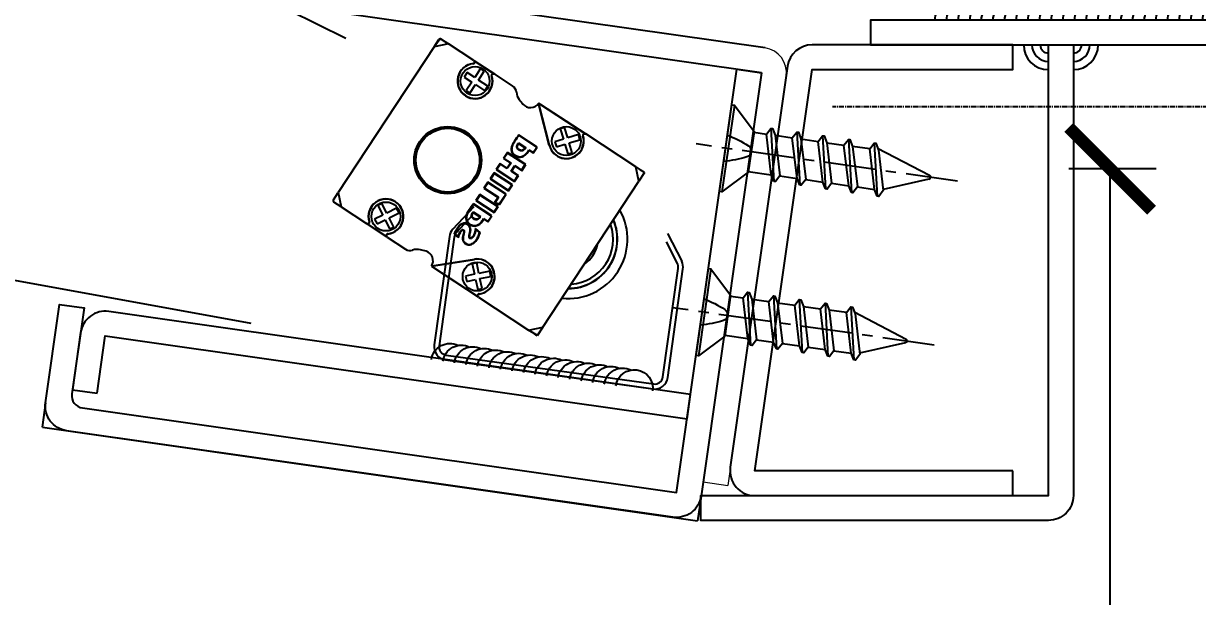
# Model space of a CAD drawing. Extents: x -3378 to 102197, y -3799 to 48702.
# Drawn here: x 58734.3 to 58876.1, y 8488.9 to 8558.2 of the extents above; entities that cross this region are included whole.
import ezdxf

# ---------------------------------------------------------------- set-up
doc = ezdxf.new("R2010")
doc.units = 0
doc.linetypes.add('CENTER', pattern=[2, 1.25, -0.25, 0.25, -0.25])
for name, color, linetype in [('24WELD', 55, 'Continuous'), ('BCM CL', 14, 'CENTER'), ('CENTER', 4, 'CENTER'), ('DIM', 173, 'Continuous'), ('LAYER3', 165, 'Continuous'), ('outline', 255, 'Continuous'), ('螺絲 固定五金 FASTENERS', 124, 'Continuous'), ('螺絲、螺栓', 4, 'Continuous'), ('視覺模型鋁擠型暫替', 4, 'Continuous'), ('金屬面材 METAL PANEL', 2, 'Continuous')]:
    doc.layers.add(name, color=color, linetype=linetype)
doc.layers.add('BCM-ALP', color=7, linetype='Continuous', lineweight=0)
doc.styles.add('GM_ANNO_TEXT', font='simplex.shx', dxfattribs={"width": 0.8})
doc.dimstyles.new('GM_DIM', dxfattribs={"dimscale": 0, "dimtxt": 20, "dimasz": 10, "dimexe": 5, "dimexo": 5, "dimgap": 5, "dimtad": 1, "dimdec": 0, "dimdsep": 46, "dimtxsty": 'GM_ANNO_TEXT', "dimblk": 'ARCHTICK', "dimcen": 0, "dimclrd": 4, "dimclre": 4, "dimclrt": 10, "dimadec": 0, "dimazin": 2, "dimtfac": 1, "dimtdec": 0, "dimtix": 1, "dimtofl": 0, "dimtmove": 2, "dimatfit": 3, "dimfxl": 1.5, "dimarcsym": 1})

# ---------------------------------------------------------------- blocks, each defined once
blk = doc.blocks.new('箭頭2')
at = {"layer": 'LAYER3', "ltscale": 10}
blk.add_line((0, -5.77), (0, -205.77), dxfattribs=at)
blk = doc.blocks.new('L3燈具')
at = {"color": 133, "linetype": 'Continuous'}
for p, q in [((-14.27, 36.33), (-11.58, 35.06)), ((-14.19, 36.27), (-14.17, 36.24)), ((-11.71, 35.08), (-11.67, 35.08)), ((-5.77, 32.29), (-5.78, 32.29)), ((0.22, 29.42), (0.26, 29.43)), ((-21.69, 13.73), (-24.38, 15.01)), ((-24.24, 14.99), (-24.28, 14.99)), ((-21.76, 13.79), (-21.78, 13.82)), ((-15.87, 10.99), (-15.87, 11)), ((-9.76, 8.08), (-15.72, 10.91)), ((-9.83, 8.14), (-9.86, 8.17))]:
    blk.add_line(p, q, dxfattribs=at)
at = {"color": 165, "linetype": 'Continuous'}
for p, q in [((-13.33, 35.47), (-13.88, 34.3)), ((-12.84, 35.24), (-13.33, 35.47)), ((-14.87, 34.77), (-15.15, 34.18)), ((-15.15, 34.18), (-14.16, 33.71)), ((-13.88, 34.3), (-14.87, 34.77)), ((-13.4, 34.07), (-12.84, 35.24)), ((-12.18, 33.49), (-13.4, 34.07)), ((-14.16, 33.71), (-14.69, 32.6)), ((-14.2, 32.37), (-13.68, 33.48)), ((-13.68, 33.48), (-12.46, 32.9)), ((-12.46, 32.9), (-12.18, 33.49)), ((-14.69, 32.6), (-14.2, 32.37)), ((-3.83, 27.43), (-5.8, 32.27)), ((-3.8, 27.44), (-5.77, 32.29)), ((-2.29, 29.83), (-2.78, 29.6)), ((-1.74, 28.64), (-2.29, 29.83)), ((-2.23, 28.42), (-3.22, 27.96)), ((-2.78, 29.6), (-2.23, 28.42)), ((-0.52, 29.21), (-1.74, 28.64)), ((-1.47, 28.05), (-0.24, 28.62)), ((-0.24, 28.62), (-0.52, 29.21)), ((-8.01, 27.36), (-8.05, 27.38)), ((-5.23, 27.03), (-7.62, 28.16)), ((-7.6, 28.1), (-7.62, 28.16)), ((-5.3, 27.01), (-7.6, 28.1)), ((-7.54, 27.21), (-7.52, 27.14)), ((-7.54, 27.21), (-6.59, 26.76)), ((-7.52, 27.14), (-6.67, 26.73)), ((-5.63, 26.3), (-5.3, 27.01)), ((-5.61, 26.23), (-5.23, 27.03)), ((-5.3, 27.01), (-5.23, 27.03)), ((-3.22, 27.96), (-2.95, 27.37)), ((-2.95, 27.37), (-1.96, 27.83)), ((-1.96, 27.83), (-1.45, 26.71)), ((-0.96, 26.94), (-1.47, 28.05)), ((-8.71, 25.88), (-9.09, 25.08)), ((-8.68, 25.81), (-9.02, 25.1)), ((-6.32, 24.74), (-8.71, 25.88)), ((-8.68, 25.81), (-8.71, 25.88)), ((-6.39, 24.72), (-8.68, 25.81)), ((-6.59, 26.76), (-6.67, 26.73)), ((-6.18, 26.56), (-6.16, 26.49)), ((-6.18, 26.56), (-5.63, 26.3)), ((-6.16, 26.49), (-5.61, 26.23)), ((-5.63, 26.3), (-5.61, 26.23)), ((-1.45, 26.71), (-0.96, 26.94)), ((-9.39, 24.45), (-9.77, 23.65)), ((-9.36, 24.38), (-9.7, 23.67)), ((-8.48, 24.01), (-9.39, 24.45)), ((-9.36, 24.38), (-9.39, 24.45)), ((-8.45, 23.94), (-9.36, 24.38)), ((-9.02, 25.1), (-9.09, 25.08)), ((-9.09, 25.08), (-8.18, 24.65)), ((-9.02, 25.1), (-8.1, 24.67)), ((-8.18, 24.65), (-8.48, 24.01)), ((-8.1, 24.67), (-8.45, 23.94)), ((-8.1, 24.67), (-8.18, 24.65)), ((-7.96, 23.71), (-7.62, 24.44)), ((-7.89, 23.74), (-7.59, 24.37)), ((-7.62, 24.44), (-7.59, 24.37)), ((-7.62, 24.44), (-6.72, 24.01)), ((-7.59, 24.37), (-6.69, 23.94)), ((-6.72, 24.01), (-6.39, 24.72)), ((-6.69, 23.94), (-6.32, 24.74)), ((-6.39, 24.72), (-6.32, 24.74)), ((-9.96, 23.23), (-10.34, 22.43)), ((-9.94, 23.16), (-10.27, 22.46)), ((-7.57, 22.1), (-9.96, 23.23)), ((-9.94, 23.16), (-9.96, 23.23)), ((-7.64, 22.07), (-9.94, 23.16)), ((-9.7, 23.67), (-9.77, 23.65)), ((-9.77, 23.65), (-7.37, 22.51)), ((-9.7, 23.67), (-7.4, 22.58)), ((-8.45, 23.94), (-8.48, 24.01)), ((-7.96, 23.71), (-7.89, 23.74)), ((-7.06, 23.29), (-7.96, 23.71)), ((-6.99, 23.31), (-7.89, 23.74)), ((-7.4, 22.58), (-7.06, 23.29)), ((-7.37, 22.51), (-6.99, 23.31)), ((-7.06, 23.29), (-6.99, 23.31)), ((-6.72, 24.01), (-6.69, 23.94)), ((-10.54, 22.01), (-10.92, 21.21)), ((-10.52, 21.94), (-10.85, 21.24)), ((-8.15, 20.88), (-10.54, 22.01)), ((-10.52, 21.94), (-10.54, 22.01)), ((-8.22, 20.85), (-10.52, 21.94)), ((-10.27, 22.46), (-10.34, 22.43)), ((-10.34, 22.43), (-7.95, 21.3)), ((-10.27, 22.46), (-7.97, 21.37)), ((-7.97, 21.37), (-7.64, 22.07)), ((-7.97, 21.37), (-7.95, 21.3)), ((-7.95, 21.3), (-7.57, 22.1)), ((-7.64, 22.07), (-7.57, 22.1)), ((-7.4, 22.58), (-7.37, 22.51)), ((-11.31, 20.39), (-11.69, 19.59)), ((-11.29, 20.32), (-11.62, 19.62)), ((-8.92, 19.26), (-11.31, 20.39)), ((-11.29, 20.32), (-11.31, 20.39)), ((-8.99, 19.23), (-11.29, 20.32)), ((-10.85, 21.24), (-10.92, 21.21)), ((-10.92, 21.21), (-9.08, 20.34)), ((-10.85, 21.24), (-9.01, 20.37)), ((-9.08, 20.34), (-9.41, 19.66)), ((-9.01, 20.37), (-9.33, 19.7)), ((-9.01, 20.37), (-9.08, 20.34)), ((-8.82, 19.58), (-8.22, 20.85)), ((-8.79, 19.52), (-8.15, 20.88)), ((-8.22, 20.85), (-8.15, 20.88)), ((-9.5, 18.03), (-11.89, 19.16)), ((-11.87, 19.09), (-11.89, 19.16)), ((-9.57, 18), (-11.87, 19.09)), ((-11.62, 19.62), (-11.69, 19.59)), ((-11.69, 19.59), (-9.3, 18.46)), ((-11.62, 19.62), (-9.32, 18.53)), ((-9.33, 19.7), (-9.41, 19.66)), ((-9.41, 19.66), (-8.79, 19.52)), ((-9.33, 19.7), (-8.82, 19.58)), ((-9.32, 18.53), (-8.99, 19.23)), ((-9.32, 18.53), (-9.3, 18.46)), ((-9.3, 18.46), (-8.92, 19.26)), ((-8.99, 19.23), (-8.92, 19.26)), ((-8.82, 19.58), (-8.79, 19.52)), ((-22.87, 17.67), (-23.32, 17.36)), ((-23.32, 17.36), (-22.58, 16.29)), ((-22.14, 16.6), (-22.87, 17.67)), ((-21.03, 17.36), (-22.14, 16.6)), ((-20.66, 16.83), (-21.03, 17.36)), ((-12.28, 18.34), (-12.33, 18.36)), ((-11.81, 18.21), (-11.79, 18.14)), ((-11.81, 18.21), (-10.86, 17.76)), ((-11.79, 18.14), (-10.93, 17.73)), ((-10.86, 17.76), (-10.93, 17.73)), ((-10.45, 17.56), (-10.42, 17.49)), ((-10.45, 17.56), (-9.9, 17.3)), ((-10.42, 17.49), (-9.88, 17.23)), ((-9.9, 17.3), (-9.57, 18)), ((-9.9, 17.3), (-9.88, 17.23)), ((-9.88, 17.23), (-9.5, 18.03)), ((-9.57, 18), (-9.5, 18.03)), ((-22.58, 16.29), (-23.48, 15.68)), ((-23.48, 15.68), (-23.11, 15.14)), ((-23.11, 15.14), (-22.21, 15.76)), ((-22.21, 15.76), (-21.52, 14.75)), ((-21.77, 16.06), (-20.66, 16.83)), ((-21.07, 15.05), (-21.77, 16.06)), ((-12.66, 15.88), (-12.68, 15.84)), ((-11.19, 16.13), (-11.25, 16.23)), ((-10.63, 15.83), (-11.25, 16.23)), ((-10.69, 15.8), (-11.19, 16.13)), ((-10.69, 15.8), (-10.63, 15.83)), ((-21.52, 14.75), (-21.07, 15.05)), ((-13.66, 15.26), (-13.71, 15.24)), ((-13.18, 14.97), (-13.14, 14.88)), ((-11.66, 14.96), (-11.66, 15.01)), ((-15.87, 11.03), (-10.87, 12.57)), ((-15.87, 10.99), (-10.86, 12.53)), ((-10.54, 12.15), (-11.05, 11.96)), ((-11.05, 11.96), (-10.61, 10.74)), ((-10.1, 10.92), (-10.54, 12.15)), ((-8.83, 11.38), (-10.1, 10.92)), ((-8.61, 10.77), (-8.83, 11.38)), ((-10.61, 10.74), (-11.64, 10.37)), ((-11.64, 10.37), (-11.42, 9.76)), ((-11.42, 9.76), (-10.39, 10.13)), ((-10.39, 10.13), (-9.97, 8.97)), ((-9.88, 10.31), (-8.61, 10.77)), ((-9.47, 9.16), (-9.88, 10.31)), ((-9.97, 8.97), (-9.47, 9.16))]:
    blk.add_line(p, q, dxfattribs=at)
for centre, radius in [((-13.78, 33.89), 1.75), ((-1.85, 28.24), 1.75), ((-15.72, 23.96), 4.07), ((-15.72, 23.96), 4), ((-15.72, 23.96), 3.85), ((-22.17, 16.18), 1.75), ((-10.25, 10.52), 1.75)]:
    blk.add_circle(centre, radius, dxfattribs=at)
for centre, radius, start, end in [((-13.78, 33.89), 2.13, 104.2067, 25.0725), ((-13.78, 33.89), 2.1, 103.8351, 25.4441), ((-1.85, 28.24), 2.13, 202.2058, 25.0725), ((-1.85, 28.24), 2.1, 202.2058, 25.4441), ((0.12, 23.37), 9.11, 148.215, 153.8586), ((0.12, 23.37), 9.06, 148.514, 153.8586), ((-4.07, 14.32), 9.2, 148.2538, 153.92), ((-4.07, 14.32), 9.14, 148.5502, 153.92), ((-22.17, 16.18), 2.13, 284.2067, 205.0725), ((-22.17, 16.18), 2.1, 283.8351, 205.4441), ((-7.54, 24.5), 11.13, 236.2835, 239.7949), ((-7.54, 24.5), 11.08, 236.4704, 239.3601), ((-10.25, 10.52), 2.13, 284.2067, 107.0734), ((-10.25, 10.52), 2.1, 283.8351, 107.0734)]:
    blk.add_arc(centre, radius, start, end, dxfattribs=at)
at = {"color": 133, "linetype": 'Continuous'}
for centre, radius, start, end in [((-1.04, 39.42), 10, 224.4646, 228.5497), ((-15.64, 11.09), 0.2, 220.5242, 244.6396)]:
    blk.add_arc(centre, radius, start, end, dxfattribs=at)
at = {"linetype": 'Continuous'}
blk.add_arc((-5.7, 32.05), 0.2, 64.6396, 88.755, dxfattribs=at)
at = {"color": 133, "linetype": 'Continuous', "extrusion": (0, 0, -1)}
for centre, major_axis, start_param, end_param in [((-6.37, 33.03), (1, 0.41), 1.321801, 1.35384), ((-16.82, 10.98), (0.32, -1.04), -1.35384, -1.321801)]:
    blk.add_ellipse(centre, major_axis=major_axis, ratio=0.866113, start_param=start_param, end_param=end_param, dxfattribs=at)
at = {"color": 165, "linetype": 'Continuous'}
for points, knots in [([(-14.27, 36.33), (-14.23, 36.32), (-14.2, 36.29), (-14.16, 36.22), (-14.15, 36.17), (-14.16, 36.09), (-14.17, 36.05), (-14.23, 35.99), (-14.26, 35.97), (-14.3, 35.96)], [0, 0, 0, 0, 0.25, 0.25, 0.5, 0.5, 0.75, 0.75, 1, 1, 1, 1]), ([(-14.28, 35.93), (-14.24, 35.94), (-14.21, 35.96), (-14.15, 36.02), (-14.13, 36.06), (-14.13, 36.14), (-14.14, 36.19), (-14.16, 36.23), (-14.16, 36.24), (-14.17, 36.24)], [0, 0, 0, 0, 0.25, 0.25, 0.5, 0.5, 0.75, 0.75, 0.8056543, 0.8056543, 0.8056543, 0.8056543]), ([(-11.71, 35.08), (-11.72, 35.08), (-11.73, 35.08), (-11.78, 35.07), (-11.82, 35.05), (-11.87, 34.99), (-11.89, 34.95), (-11.91, 34.87), (-11.9, 34.83), (-11.88, 34.79)], [0.1948221, 0.1948221, 0.1948221, 0.1948221, 0.25, 0.25, 0.5, 0.5, 0.75, 0.75, 1, 1, 1, 1]), ([(-11.85, 34.79), (-11.86, 34.83), (-11.87, 34.87), (-11.85, 34.95), (-11.83, 34.99), (-11.78, 35.05), (-11.74, 35.07), (-11.66, 35.08), (-11.62, 35.08), (-11.58, 35.06)], [0, 0, 0, 0, 0.25, 0.25, 0.5, 0.5, 0.75, 0.75, 1, 1, 1, 1]), ([(0.22, 29.42), (0.21, 29.42), (0.2, 29.42), (0.15, 29.41), (0.11, 29.39), (0.06, 29.34), (0.04, 29.3), (0.02, 29.22), (0.03, 29.18), (0.04, 29.14)], [0.1948221, 0.1948221, 0.1948221, 0.1948221, 0.25, 0.25, 0.5, 0.5, 0.75, 0.75, 1, 1, 1, 1]), ([(0.08, 29.14), (0.06, 29.18), (0.06, 29.22), (0.07, 29.3), (0.09, 29.34), (0.15, 29.4), (0.19, 29.42), (0.27, 29.43), (0.31, 29.42), (0.35, 29.41)], [0, 0, 0, 0, 0.25, 0.25, 0.5, 0.5, 0.75, 0.75, 1, 1, 1, 1]), ([(-8.05, 27.38), (-8.2, 27.07), (-8.35, 26.75), (-8.31, 26.23), (-8.25, 26.06), (-8.04, 25.79), (-7.89, 25.7), (-7.57, 25.56), (-7.4, 25.52), (-7.06, 25.53), (-6.9, 25.59), (-6.61, 25.77), (-6.48, 25.89), (-6.3, 26.18), (-6.23, 26.34), (-6.16, 26.49)], [0, 0, 0, 0, 0.25, 0.25, 0.375, 0.375, 0.5, 0.5, 0.625, 0.625, 0.75, 0.75, 0.875, 0.875, 1, 1, 1, 1]), ([(-8.01, 27.36), (-8.02, 27.32), (-8.04, 27.28), (-8.06, 27.23), (-8.07, 27.23), (-8.08, 27.21), (-8.08, 27.2), (-8.1, 27.16), (-8.11, 27.14), (-8.16, 27.02), (-8.19, 26.93), (-8.27, 26.67), (-8.28, 26.5), (-8.25, 26.28), (-8.23, 26.21), (-8.19, 26.11), (-8.18, 26.08), (-8.15, 26.03), (-8.14, 26.02), (-8.12, 25.98), (-8.11, 25.97), (-8.04, 25.89), (-7.98, 25.84), (-7.87, 25.77), (-7.83, 25.74), (-7.76, 25.7), (-7.71, 25.68), (-7.51, 25.59), (-7.35, 25.56), (-7.04, 25.59), (-6.89, 25.65), (-6.72, 25.77), (-6.68, 25.79), (-6.63, 25.84), (-6.61, 25.85), (-6.59, 25.88), (-6.58, 25.89), (-6.56, 25.9), (-6.56, 25.91), (-6.49, 25.98), (-6.44, 26.05), (-6.36, 26.19), (-6.32, 26.26), (-6.25, 26.41), (-6.22, 26.49), (-6.18, 26.56)], [0, 0, 0, 0, 0.03125, 0.03125, 0.039062, 0.039062, 0.046875, 0.046875, 0.0625, 0.0625, 0.125, 0.125, 0.25, 0.25, 0.3125, 0.3125, 0.34375, 0.34375, 0.359375, 0.359375, 0.375, 0.375, 0.4375, 0.4375, 0.46875, 0.46875, 0.5, 0.5, 0.625, 0.625, 0.75, 0.75, 0.78125, 0.78125, 0.796875, 0.796875, 0.804688, 0.804688, 0.8125, 0.8125, 0.875, 0.875, 0.9375, 0.9375, 1, 1, 1, 1]), ([(-6.59, 26.76), (-6.6, 26.75), (-6.6, 26.74), (-6.61, 26.73), (-6.61, 26.72), (-6.62, 26.72), (-6.62, 26.71), (-6.62, 26.71), (-6.62, 26.7), (-6.64, 26.67), (-6.65, 26.65), (-6.69, 26.58), (-6.71, 26.54), (-6.8, 26.43), (-6.85, 26.38), (-6.94, 26.33), (-6.97, 26.32), (-7.01, 26.32), (-7.02, 26.31), (-7.04, 26.31), (-7.05, 26.31), (-7.08, 26.31), (-7.1, 26.31), (-7.16, 26.31), (-7.2, 26.31), (-7.26, 26.33), (-7.28, 26.34), (-7.31, 26.35), (-7.33, 26.35), (-7.35, 26.36), (-7.36, 26.37), (-7.38, 26.37), (-7.39, 26.38), (-7.41, 26.39), (-7.42, 26.39), (-7.45, 26.41), (-7.46, 26.42), (-7.52, 26.45), (-7.55, 26.48), (-7.62, 26.56), (-7.66, 26.62), (-7.68, 26.77), (-7.68, 26.85), (-7.64, 26.99), (-7.62, 27.04), (-7.6, 27.1), (-7.59, 27.11), (-7.58, 27.13), (-7.58, 27.13), (-7.58, 27.13), (-7.58, 27.14), (-7.58, 27.14), (-7.57, 27.15), (-7.56, 27.17), (-7.55, 27.19), (-7.54, 27.21)], [0, 0, 0, 0, 0.015625, 0.015625, 0.023438, 0.023438, 0.027344, 0.027344, 0.03125, 0.03125, 0.0625, 0.0625, 0.125, 0.125, 0.25, 0.25, 0.3125, 0.3125, 0.328125, 0.328125, 0.34375, 0.34375, 0.375, 0.375, 0.4375, 0.4375, 0.46875, 0.46875, 0.484375, 0.484375, 0.5, 0.5, 0.515625, 0.515625, 0.53125, 0.53125, 0.5625, 0.5625, 0.625, 0.625, 0.75, 0.75, 0.875, 0.875, 0.9375, 0.9375, 0.953125, 0.953125, 0.957031, 0.957031, 0.960938, 0.960938, 0.96875, 0.96875, 1, 1, 1, 1]), ([(-6.67, 26.73), (-6.67, 26.73), (-6.67, 26.73), (-6.67, 26.73), (-6.67, 26.73), (-6.68, 26.7), (-6.7, 26.67), (-6.73, 26.61), (-6.76, 26.57), (-6.84, 26.46), (-6.89, 26.42), (-6.96, 26.38), (-6.99, 26.37), (-7.02, 26.37), (-7.03, 26.37), (-7.05, 26.36), (-7.06, 26.36), (-7.08, 26.36), (-7.1, 26.36), (-7.16, 26.36), (-7.19, 26.37), (-7.25, 26.38), (-7.27, 26.39), (-7.3, 26.4), (-7.31, 26.4), (-7.33, 26.41), (-7.34, 26.41), (-7.35, 26.42), (-7.36, 26.43), (-7.38, 26.44), (-7.39, 26.44), (-7.42, 26.45), (-7.44, 26.46), (-7.48, 26.5), (-7.51, 26.52), (-7.58, 26.59), (-7.61, 26.64), (-7.63, 26.77), (-7.63, 26.84), (-7.59, 26.97), (-7.58, 27.02), (-7.55, 27.08), (-7.54, 27.09), (-7.54, 27.1), (-7.53, 27.11), (-7.53, 27.11), (-7.53, 27.11), (-7.53, 27.12), (-7.53, 27.12), (-7.52, 27.13), (-7.52, 27.14), (-7.52, 27.14)], [0, 0, 0, 0, 0.000985, 0.000985, 0.005102, 0.005102, 0.038036, 0.038036, 0.103905, 0.103905, 0.235642, 0.235642, 0.301511, 0.301511, 0.317978, 0.317978, 0.334445, 0.334445, 0.36738, 0.36738, 0.433248, 0.433248, 0.466183, 0.466183, 0.48265, 0.48265, 0.499117, 0.499117, 0.515584, 0.515584, 0.532051, 0.532051, 0.564986, 0.564986, 0.630855, 0.630855, 0.762592, 0.762592, 0.894329, 0.894329, 0.960198, 0.960198, 0.976665, 0.976665, 0.980782, 0.980782, 0.984899, 0.984899, 0.993133, 0.993133, 1, 1, 1, 1]), ([(-12.33, 18.36), (-12.48, 18.06), (-12.62, 17.73), (-12.58, 17.22), (-12.51, 17.05), (-12.3, 16.79), (-12.15, 16.7), (-11.84, 16.55), (-11.67, 16.51), (-11.33, 16.52), (-11.16, 16.58), (-10.73, 16.86), (-10.57, 17.18), (-10.42, 17.49)], [0, 0, 0, 0, 0.25, 0.25, 0.375, 0.375, 0.5, 0.5, 0.625, 0.625, 0.75, 0.75, 1, 1, 1, 1]), ([(-12.28, 18.34), (-12.3, 18.3), (-12.32, 18.27), (-12.34, 18.22), (-12.34, 18.21), (-12.35, 18.2), (-12.35, 18.2), (-12.35, 18.19), (-12.35, 18.19), (-12.36, 18.18), (-12.36, 18.17), (-12.37, 18.14), (-12.39, 18.11), (-12.44, 17.99), (-12.47, 17.9), (-12.54, 17.63), (-12.55, 17.46), (-12.5, 17.17), (-12.44, 17.05), (-12.34, 16.93), (-12.34, 16.92), (-12.32, 16.91), (-12.32, 16.9), (-12.3, 16.88), (-12.28, 16.87), (-12.24, 16.83), (-12.2, 16.8), (-12.13, 16.75), (-12.09, 16.73), (-12.01, 16.69), (-11.97, 16.67), (-11.76, 16.58), (-11.6, 16.56), (-11.3, 16.59), (-11.15, 16.65), (-10.99, 16.76), (-10.97, 16.77), (-10.94, 16.8), (-10.92, 16.81), (-10.88, 16.85), (-10.85, 16.88), (-10.77, 16.97), (-10.72, 17.03), (-10.66, 17.14), (-10.63, 17.18), (-10.6, 17.24), (-10.59, 17.26), (-10.58, 17.29), (-10.57, 17.3), (-10.56, 17.32), (-10.56, 17.33), (-10.52, 17.41), (-10.48, 17.49), (-10.45, 17.56)], [0, 0, 0, 0, 0.03125, 0.03125, 0.039062, 0.039062, 0.041016, 0.041016, 0.042969, 0.042969, 0.046875, 0.046875, 0.0625, 0.0625, 0.125, 0.125, 0.25, 0.25, 0.375, 0.375, 0.382812, 0.382812, 0.390625, 0.390625, 0.40625, 0.40625, 0.4375, 0.4375, 0.46875, 0.46875, 0.5, 0.5, 0.625, 0.625, 0.75, 0.75, 0.765625, 0.765625, 0.78125, 0.78125, 0.8125, 0.8125, 0.875, 0.875, 0.90625, 0.90625, 0.921875, 0.921875, 0.929688, 0.929688, 0.9375, 0.9375, 1, 1, 1, 1]), ([(-10.86, 17.76), (-10.87, 17.75), (-10.87, 17.74), (-10.88, 17.72), (-10.88, 17.72), (-10.88, 17.71), (-10.89, 17.71), (-10.9, 17.67), (-10.91, 17.65), (-10.95, 17.58), (-10.98, 17.53), (-11.06, 17.42), (-11.12, 17.37), (-11.21, 17.32), (-11.24, 17.31), (-11.28, 17.31), (-11.28, 17.31), (-11.29, 17.31), (-11.29, 17.31), (-11.31, 17.3), (-11.32, 17.3), (-11.35, 17.3), (-11.37, 17.3), (-11.47, 17.31), (-11.56, 17.33), (-11.69, 17.39), (-11.73, 17.41), (-11.8, 17.46), (-11.83, 17.49), (-11.9, 17.58), (-11.93, 17.65), (-11.95, 17.77), (-11.95, 17.81), (-11.94, 17.86), (-11.94, 17.87), (-11.93, 17.89), (-11.93, 17.89), (-11.93, 17.9), (-11.93, 17.9), (-11.93, 17.9), (-11.93, 17.91), (-11.93, 17.93), (-11.92, 17.94), (-11.9, 18), (-11.89, 18.04), (-11.86, 18.1), (-11.86, 18.11), (-11.85, 18.13), (-11.85, 18.13), (-11.84, 18.14), (-11.84, 18.15), (-11.83, 18.17), (-11.82, 18.19), (-11.81, 18.21)], [0, 0, 0, 0, 0.015625, 0.015625, 0.023437, 0.023437, 0.03125, 0.03125, 0.0625, 0.0625, 0.125, 0.125, 0.25, 0.25, 0.3125, 0.3125, 0.320312, 0.320312, 0.328125, 0.328125, 0.34375, 0.34375, 0.375, 0.375, 0.5, 0.5, 0.5625, 0.5625, 0.625, 0.625, 0.75, 0.75, 0.8125, 0.8125, 0.828125, 0.828125, 0.832031, 0.832031, 0.835938, 0.835938, 0.84375, 0.84375, 0.875, 0.875, 0.9375, 0.9375, 0.953125, 0.953125, 0.960938, 0.960938, 0.96875, 0.96875, 1, 1, 1, 1]), ([(-10.93, 17.73), (-10.93, 17.73), (-10.94, 17.73), (-10.95, 17.7), (-10.96, 17.67), (-11, 17.6), (-11.02, 17.56), (-11.1, 17.46), (-11.15, 17.41), (-11.23, 17.37), (-11.26, 17.36), (-11.29, 17.36), (-11.29, 17.36), (-11.3, 17.36), (-11.3, 17.36), (-11.31, 17.36), (-11.32, 17.36), (-11.35, 17.36), (-11.37, 17.36), (-11.46, 17.36), (-11.54, 17.38), (-11.66, 17.43), (-11.7, 17.46), (-11.77, 17.5), (-11.79, 17.53), (-11.86, 17.6), (-11.88, 17.66), (-11.89, 17.77), (-11.89, 17.8), (-11.89, 17.85), (-11.89, 17.86), (-11.88, 17.88), (-11.88, 17.88), (-11.88, 17.89), (-11.88, 17.89), (-11.88, 17.89), (-11.88, 17.9), (-11.87, 17.91), (-11.87, 17.93), (-11.85, 17.98), (-11.84, 18.02), (-11.82, 18.07), (-11.81, 18.09), (-11.8, 18.1), (-11.8, 18.11), (-11.8, 18.12), (-11.79, 18.12), (-11.79, 18.13), (-11.79, 18.13), (-11.79, 18.14)], [0, 0, 0, 0, 0.005073, 0.005073, 0.038004, 0.038004, 0.103868, 0.103868, 0.235595, 0.235595, 0.301459, 0.301459, 0.309692, 0.309692, 0.317925, 0.317925, 0.334391, 0.334391, 0.367323, 0.367323, 0.49905, 0.49905, 0.564914, 0.564914, 0.630777, 0.630777, 0.762504, 0.762504, 0.828368, 0.828368, 0.844834, 0.844834, 0.84895, 0.84895, 0.853067, 0.853067, 0.8613, 0.8613, 0.894232, 0.894232, 0.960095, 0.960095, 0.976561, 0.976561, 0.984794, 0.984794, 0.993027, 0.993027, 1, 1, 1, 1]), ([(-13.44, 16.02), (-13.47, 15.96), (-13.5, 15.9), (-13.55, 15.78), (-13.57, 15.72), (-13.64, 15.54), (-13.68, 15.41), (-13.71, 15.27), (-13.71, 15.26), (-13.71, 15.25), (-13.71, 15.24)], [0, 0, 0, 0, 0.239415, 0.239415, 0.47883, 0.47883, 0.957661, 0.957661, 0.957661, 1, 1, 1, 1]), ([(-13.39, 15.99), (-13.42, 15.94), (-13.45, 15.88), (-13.5, 15.76), (-13.52, 15.7), (-13.59, 15.52), (-13.63, 15.39), (-13.66, 15.26)], [0, 0, 0, 0, 0.25, 0.25, 0.5, 0.5, 1, 1, 1, 1]), ([(-11.66, 15.01), (-11.68, 15.01), (-11.69, 15.01), (-11.71, 15.02), (-11.72, 15.02), (-11.72, 15.02), (-11.73, 15.02), (-11.73, 15.02), (-11.73, 15.02), (-11.73, 15.03), (-11.74, 15.03), (-11.75, 15.03), (-11.75, 15.03), (-11.77, 15.04), (-11.77, 15.04), (-11.78, 15.05), (-11.78, 15.05), (-11.78, 15.05), (-11.79, 15.05), (-11.81, 15.07), (-11.82, 15.1), (-11.84, 15.2), (-11.85, 15.27), (-11.84, 15.4), (-11.84, 15.45), (-11.83, 15.52), (-11.82, 15.55), (-11.82, 15.59), (-11.82, 15.59), (-11.81, 15.6), (-11.81, 15.61), (-11.81, 15.61), (-11.81, 15.61), (-11.81, 15.63), (-11.81, 15.64), (-11.79, 15.83), (-11.8, 15.97), (-11.83, 16.09), (-11.83, 16.1), (-11.83, 16.11), (-11.83, 16.11), (-11.83, 16.12), (-11.83, 16.12), (-11.84, 16.15), (-11.85, 16.16), (-11.87, 16.22), (-11.88, 16.25), (-11.93, 16.35), (-11.98, 16.41), (-12.08, 16.51), (-12.14, 16.55), (-12.22, 16.59), (-12.23, 16.6), (-12.25, 16.61), (-12.25, 16.61), (-12.28, 16.62), (-12.29, 16.63), (-12.35, 16.65), (-12.38, 16.66), (-12.56, 16.71), (-12.7, 16.7), (-12.9, 16.62), (-12.96, 16.58), (-13.06, 16.51), (-13.09, 16.49), (-13.13, 16.45), (-13.14, 16.45), (-13.15, 16.43), (-13.16, 16.43), (-13.16, 16.42), (-13.17, 16.42), (-13.18, 16.4), (-13.2, 16.39), (-13.31, 16.27), (-13.38, 16.14), (-13.44, 16.02)], [0, 0, 0, 0, 0.014689, 0.014689, 0.022509, 0.022509, 0.026419, 0.026419, 0.028374, 0.028374, 0.030329, 0.030329, 0.038149, 0.038149, 0.042058, 0.042058, 0.045968, 0.045968, 0.061608, 0.061608, 0.124168, 0.124168, 0.186727, 0.186727, 0.218007, 0.218007, 0.233647, 0.233647, 0.237557, 0.237557, 0.239512, 0.239512, 0.241467, 0.241467, 0.249287, 0.249287, 0.374406, 0.374406, 0.382225, 0.382225, 0.386135, 0.386135, 0.390045, 0.390045, 0.405685, 0.405685, 0.436965, 0.436965, 0.499524, 0.499524, 0.562084, 0.562084, 0.569904, 0.569904, 0.577724, 0.577724, 0.593364, 0.593364, 0.624643, 0.624643, 0.749762, 0.749762, 0.812322, 0.812322, 0.843601, 0.843601, 0.851421, 0.851421, 0.855331, 0.855331, 0.859241, 0.859241, 0.874881, 0.874881, 1, 1, 1, 1]), ([(-11.66, 14.96), (-11.68, 14.96), (-11.7, 14.96), (-11.72, 14.97), (-11.73, 14.97), (-11.74, 14.97), (-11.75, 14.97), (-11.75, 14.97), (-11.75, 14.98), (-11.76, 14.98), (-11.76, 14.98), (-11.77, 14.98), (-11.78, 14.99), (-11.79, 14.99), (-11.79, 14.99), (-11.8, 15), (-11.8, 15), (-11.81, 15), (-11.82, 15.01), (-11.85, 15.04), (-11.87, 15.08), (-11.9, 15.2), (-11.9, 15.27), (-11.89, 15.4), (-11.89, 15.45), (-11.88, 15.53), (-11.87, 15.56), (-11.87, 15.59), (-11.87, 15.6), (-11.87, 15.61), (-11.87, 15.61), (-11.87, 15.62), (-11.86, 15.62), (-11.86, 15.64), (-11.86, 15.65), (-11.84, 15.83), (-11.85, 15.97), (-11.88, 16.08), (-11.88, 16.09), (-11.88, 16.1), (-11.88, 16.1), (-11.88, 16.11), (-11.89, 16.11), (-11.89, 16.13), (-11.9, 16.15), (-11.91, 16.2), (-11.93, 16.23), (-11.98, 16.32), (-12.02, 16.37), (-12.11, 16.47), (-12.17, 16.51), (-12.24, 16.55), (-12.25, 16.55), (-12.27, 16.56), (-12.28, 16.56), (-12.3, 16.57), (-12.32, 16.58), (-12.36, 16.6), (-12.4, 16.61), (-12.56, 16.65), (-12.69, 16.65), (-12.87, 16.57), (-12.94, 16.54), (-13.03, 16.47), (-13.06, 16.45), (-13.1, 16.41), (-13.1, 16.41), (-13.11, 16.4), (-13.12, 16.39), (-13.13, 16.39), (-13.13, 16.38), (-13.14, 16.37), (-13.16, 16.35), (-13.26, 16.24), (-13.33, 16.11), (-13.39, 15.99)], [0, 0, 0, 0, 0.015625, 0.015625, 0.023437, 0.023437, 0.027344, 0.027344, 0.029297, 0.029297, 0.03125, 0.03125, 0.039063, 0.039063, 0.042969, 0.042969, 0.046875, 0.046875, 0.0625, 0.0625, 0.125, 0.125, 0.1875, 0.1875, 0.21875, 0.21875, 0.234375, 0.234375, 0.238281, 0.238281, 0.240234, 0.240234, 0.242188, 0.242188, 0.25, 0.25, 0.375, 0.375, 0.382813, 0.382813, 0.386719, 0.386719, 0.390625, 0.390625, 0.40625, 0.40625, 0.4375, 0.4375, 0.5, 0.5, 0.5625, 0.5625, 0.570312, 0.570312, 0.578125, 0.578125, 0.59375, 0.59375, 0.625, 0.625, 0.75, 0.75, 0.8125, 0.8125, 0.84375, 0.84375, 0.851562, 0.851562, 0.855469, 0.855469, 0.859375, 0.859375, 0.875, 0.875, 1, 1, 1, 1]), ([(-13.18, 14.97), (-13.17, 15.17), (-13.12, 15.36), (-13.04, 15.56), (-13.03, 15.58), (-13.01, 15.62), (-13, 15.64), (-12.99, 15.67), (-12.99, 15.67), (-12.98, 15.68), (-12.98, 15.68), (-12.98, 15.69), (-12.97, 15.7), (-12.96, 15.72), (-12.95, 15.73), (-12.93, 15.77), (-12.92, 15.79), (-12.87, 15.85), (-12.83, 15.88), (-12.78, 15.89), (-12.78, 15.9), (-12.76, 15.9), (-12.76, 15.9), (-12.75, 15.9), (-12.75, 15.9), (-12.74, 15.9), (-12.74, 15.9), (-12.72, 15.9), (-12.69, 15.89), (-12.66, 15.88)], [0, 0, 0, 0, 0.5, 0.5, 0.5625, 0.5625, 0.625, 0.625, 0.632812, 0.632812, 0.640625, 0.640625, 0.65625, 0.65625, 0.6875, 0.6875, 0.75, 0.75, 0.875, 0.875, 0.90625, 0.90625, 0.921875, 0.921875, 0.929688, 0.929688, 0.9375, 0.9375, 1, 1, 1, 1]), ([(-13.14, 14.88), (-13.13, 14.91), (-13.13, 14.93), (-13.13, 14.96), (-13.11, 15.16), (-13.07, 15.34), (-12.99, 15.54), (-12.98, 15.56), (-12.96, 15.6), (-12.95, 15.62), (-12.94, 15.65), (-12.94, 15.65), (-12.94, 15.65), (-12.93, 15.66), (-12.93, 15.67), (-12.93, 15.68), (-12.92, 15.7), (-12.91, 15.71), (-12.89, 15.74), (-12.87, 15.76), (-12.83, 15.81), (-12.8, 15.83), (-12.77, 15.84), (-12.76, 15.84), (-12.75, 15.85), (-12.75, 15.85), (-12.74, 15.85), (-12.74, 15.85), (-12.74, 15.85), (-12.74, 15.85), (-12.73, 15.85), (-12.71, 15.84), (-12.68, 15.84)], [0, 0, 0, 0, 0.066966, 0.066966, 0.066966, 0.534822, 0.534822, 0.593305, 0.593305, 0.651787, 0.651787, 0.659097, 0.659097, 0.666407, 0.666407, 0.681028, 0.681028, 0.710269, 0.710269, 0.768751, 0.768751, 0.885715, 0.885715, 0.914956, 0.914956, 0.929576, 0.929576, 0.936887, 0.936887, 0.944197, 0.944197, 1, 1, 1, 1]), ([(-12.68, 15.84), (-12.67, 15.83), (-12.65, 15.82), (-12.63, 15.78), (-12.62, 15.75), (-12.6, 15.65), (-12.6, 15.55), (-12.61, 15.41), (-12.62, 15.39), (-12.62, 15.37), (-12.62, 15.36), (-12.62, 15.35), (-12.62, 15.34), (-12.63, 15.31), (-12.63, 15.28), (-12.64, 15.2), (-12.65, 15.15), (-12.65, 15.01), (-12.64, 14.92), (-12.63, 14.83), (-12.63, 14.81), (-12.63, 14.79), (-12.63, 14.78), (-12.63, 14.78), (-12.63, 14.78), (-12.63, 14.77), (-12.62, 14.76), (-12.62, 14.74), (-12.62, 14.73), (-12.6, 14.67), (-12.59, 14.62), (-12.52, 14.49), (-12.46, 14.42), (-12.35, 14.33), (-12.31, 14.31), (-12.25, 14.28), (-12.24, 14.28), (-12.22, 14.27), (-12.21, 14.26), (-12.19, 14.25), (-12.18, 14.25), (-12.16, 14.24), (-12.15, 14.23), (-12.05, 14.19), (-11.96, 14.17), (-11.69, 14.16), (-11.52, 14.22), (-11.32, 14.37), (-11.29, 14.4), (-11.24, 14.45), (-11.23, 14.46), (-11.21, 14.48), (-11.21, 14.48), (-11.2, 14.49), (-11.2, 14.49), (-11.2, 14.49), (-11.19, 14.5), (-11.18, 14.51), (-11.17, 14.53), (-11.1, 14.6), (-11.05, 14.67), (-10.96, 14.82), (-10.92, 14.9), (-10.84, 15.07), (-10.8, 15.16), (-10.71, 15.43), (-10.66, 15.61), (-10.64, 15.79), (-10.64, 15.8), (-10.64, 15.81), (-10.63, 15.83)], [0, 0, 0, 0, 0.029187, 0.029187, 0.060268, 0.060268, 0.122429, 0.122429, 0.130199, 0.130199, 0.134084, 0.134084, 0.137969, 0.137969, 0.15351, 0.15351, 0.18459, 0.18459, 0.246752, 0.246752, 0.262292, 0.262292, 0.264234, 0.264234, 0.266177, 0.266177, 0.270062, 0.270062, 0.277832, 0.277832, 0.308913, 0.308913, 0.371074, 0.371074, 0.402154, 0.402154, 0.409925, 0.409925, 0.417695, 0.417695, 0.425465, 0.425465, 0.433235, 0.433235, 0.495396, 0.495396, 0.619718, 0.619718, 0.650799, 0.650799, 0.658569, 0.658569, 0.662454, 0.662454, 0.664397, 0.664397, 0.666339, 0.666339, 0.68188, 0.68188, 0.744041, 0.744041, 0.806202, 0.806202, 0.868363, 0.868363, 0.992685, 0.992685, 0.992685, 1, 1, 1, 1]), ([(-12.66, 15.88), (-12.64, 15.87), (-12.62, 15.85), (-12.58, 15.8), (-12.57, 15.77), (-12.54, 15.65), (-12.54, 15.55), (-12.56, 15.4), (-12.56, 15.39), (-12.57, 15.36), (-12.57, 15.35), (-12.57, 15.34), (-12.57, 15.33), (-12.58, 15.3), (-12.58, 15.27), (-12.59, 15.2), (-12.59, 15.15), (-12.6, 15.01), (-12.59, 14.93), (-12.58, 14.83), (-12.58, 14.81), (-12.58, 14.79), (-12.58, 14.79), (-12.57, 14.79), (-12.57, 14.79), (-12.57, 14.78), (-12.57, 14.77), (-12.57, 14.75), (-12.57, 14.74), (-12.55, 14.68), (-12.54, 14.64), (-12.48, 14.52), (-12.42, 14.46), (-12.32, 14.38), (-12.28, 14.35), (-12.23, 14.33), (-12.22, 14.32), (-12.2, 14.31), (-12.19, 14.31), (-12.17, 14.3), (-12.16, 14.29), (-12.14, 14.29), (-12.13, 14.28), (-12.03, 14.24), (-11.95, 14.22), (-11.7, 14.21), (-11.55, 14.27), (-11.36, 14.41), (-11.32, 14.44), (-11.28, 14.49), (-11.27, 14.5), (-11.25, 14.51), (-11.25, 14.52), (-11.24, 14.52), (-11.24, 14.53), (-11.24, 14.53), (-11.23, 14.53), (-11.22, 14.55), (-11.21, 14.56), (-11.14, 14.64), (-11.1, 14.7), (-11.01, 14.85), (-10.97, 14.93), (-10.89, 15.09), (-10.85, 15.18), (-10.76, 15.44), (-10.71, 15.62), (-10.69, 15.8)], [0, 0, 0, 0, 0.03125, 0.03125, 0.0625, 0.0625, 0.125, 0.125, 0.132812, 0.132812, 0.136719, 0.136719, 0.140625, 0.140625, 0.15625, 0.15625, 0.1875, 0.1875, 0.25, 0.25, 0.265625, 0.265625, 0.267578, 0.267578, 0.269531, 0.269531, 0.273437, 0.273437, 0.28125, 0.28125, 0.3125, 0.3125, 0.375, 0.375, 0.40625, 0.40625, 0.414062, 0.414062, 0.421875, 0.421875, 0.429688, 0.429688, 0.4375, 0.4375, 0.5, 0.5, 0.625, 0.625, 0.65625, 0.65625, 0.664063, 0.664063, 0.667969, 0.667969, 0.669922, 0.669922, 0.671875, 0.671875, 0.6875, 0.6875, 0.75, 0.75, 0.8125, 0.8125, 0.875, 0.875, 1, 1, 1, 1]), ([(-11.25, 16.23), (-11.24, 16.19), (-11.24, 16.16), (-11.24, 16.13), (-11.24, 16.04), (-11.25, 15.94), (-11.27, 15.8), (-11.27, 15.79), (-11.28, 15.76), (-11.28, 15.76), (-11.28, 15.74), (-11.28, 15.74), (-11.29, 15.72), (-11.29, 15.72), (-11.3, 15.67), (-11.31, 15.62), (-11.34, 15.5), (-11.37, 15.42), (-11.41, 15.3), (-11.44, 15.25), (-11.48, 15.17), (-11.51, 15.13), (-11.58, 15.05), (-11.62, 15.02), (-11.66, 15.01)], [0, 0, 0, 0, 0.092296, 0.092296, 0.092296, 0.320564, 0.320564, 0.349097, 0.349097, 0.363364, 0.363364, 0.370497, 0.370497, 0.377631, 0.377631, 0.434698, 0.434698, 0.548831, 0.548831, 0.662965, 0.662965, 0.777099, 0.777099, 1, 1, 1, 1]), ([(-11.19, 16.13), (-11.19, 16.04), (-11.2, 15.93), (-11.22, 15.79), (-11.22, 15.78), (-11.23, 15.75), (-11.23, 15.75), (-11.23, 15.73), (-11.23, 15.73), (-11.23, 15.71), (-11.24, 15.71), (-11.25, 15.65), (-11.26, 15.61), (-11.29, 15.48), (-11.32, 15.41), (-11.37, 15.28), (-11.39, 15.23), (-11.44, 15.14), (-11.46, 15.1), (-11.54, 15), (-11.6, 14.97), (-11.66, 14.96)], [0, 0, 0, 0, 0.25, 0.25, 0.28125, 0.28125, 0.296875, 0.296875, 0.304688, 0.304688, 0.3125, 0.3125, 0.375, 0.375, 0.5, 0.5, 0.625, 0.625, 0.75, 0.75, 1, 1, 1, 1]), ([(-24.11, 15.27), (-24.09, 15.24), (-24.09, 15.19), (-24.1, 15.11), (-24.12, 15.08), (-24.18, 15.02), (-24.22, 15), (-24.3, 14.98), (-24.34, 14.99), (-24.38, 15.01)], [0, 0, 0, 0, 0.25, 0.25, 0.5, 0.5, 0.75, 0.75, 1, 1, 1, 1]), ([(-24.24, 14.99), (-24.24, 14.99), (-24.23, 14.99), (-24.18, 15), (-24.14, 15.02), (-24.08, 15.08), (-24.06, 15.12), (-24.05, 15.2), (-24.05, 15.24), (-24.07, 15.28)], [0.1948221, 0.1948221, 0.1948221, 0.1948221, 0.25, 0.25, 0.5, 0.5, 0.75, 0.75, 1, 1, 1, 1]), ([(-21.67, 14.14), (-21.71, 14.13), (-21.75, 14.11), (-21.8, 14.05), (-21.82, 14.01), (-21.83, 13.92), (-21.82, 13.88), (-21.79, 13.84), (-21.79, 13.83), (-21.78, 13.82)], [0, 0, 0, 0, 0.25, 0.25, 0.5, 0.5, 0.75, 0.75, 0.8056543, 0.8056543, 0.8056543, 0.8056543]), ([(-21.69, 13.73), (-21.72, 13.75), (-21.75, 13.78), (-21.8, 13.85), (-21.8, 13.89), (-21.8, 13.97), (-21.78, 14.01), (-21.73, 14.08), (-21.69, 14.1), (-21.65, 14.11)], [0, 0, 0, 0, 0.25, 0.25, 0.5, 0.5, 0.75, 0.75, 1, 1, 1, 1]), ([(-9.74, 8.49), (-9.78, 8.48), (-9.82, 8.45), (-9.87, 8.39), (-9.89, 8.35), (-9.9, 8.27), (-9.89, 8.23), (-9.87, 8.18), (-9.86, 8.18), (-9.86, 8.17)], [0, 0, 0, 0, 0.25, 0.25, 0.5, 0.5, 0.75, 0.75, 0.8056552, 0.8056552, 0.8056552, 0.8056552]), ([(-9.76, 8.08), (-9.8, 8.1), (-9.83, 8.13), (-9.87, 8.2), (-9.88, 8.24), (-9.87, 8.32), (-9.85, 8.36), (-9.8, 8.42), (-9.76, 8.44), (-9.72, 8.45)], [0, 0, 0, 0, 0.25, 0.25, 0.5, 0.5, 0.75, 0.75, 1, 1, 1, 1])]:
    blk.add_open_spline(points, degree=3, knots=knots, dxfattribs=at)
at = {"layer": 'outline', "color": 133, "linetype": 'Continuous'}
for p, q in [((-18.53, 38.35), (-17.58, 37.9)), ((-18.52, 38.33), (-17.58, 37.9)), ((-19.24, 37.31), (-28.28, 18.24)), ((-19.24, 37.31), (-18.79, 38.26)), ((-19.24, 37.31), (-18.78, 38.23)), ((-14.27, 36.33), (-17.58, 37.9)), ((-11.66, 35.08), (-14.2, 36.28)), ((-9.18, 33.92), (-11.58, 35.06)), ((0.27, 29.42), (-5.77, 32.29)), ((-5.62, 32.23), (0.35, 29.41)), ((6.91, 26.3), (0.35, 29.41)), ((6.91, 26.3), (7.84, 25.84)), ((8.04, 25.76), (7.48, 26.02)), ((8.04, 25.76), (7.51, 24.63)), ((7.93, 25.57), (7.51, 24.63)), ((-1.53, 5.56), (7.51, 24.63)), ((-13.96, 15.78), (-11.8, 18.86)), ((11.8, 18.86), (13.96, 15.78)), ((-28.73, 17.29), (-28.28, 18.24)), ((-28.71, 17.3), (-28.28, 18.24)), ((-27.68, 16.58), (-28.63, 17.03)), ((-27.68, 16.58), (-28.61, 17.03)), ((-13.47, 15.43), (-11.8, 17.82)), ((11.8, 17.82), (13.47, 15.43)), ((-27.68, 16.58), (-24.38, 15.01)), ((-24.29, 14.99), (-21.75, 13.78)), ((-14.25, 14.86), (-14.25, 1.6)), ((-13.65, 14.86), (-13.65, 1.6)), ((13.65, 1.6), (13.65, 14.86)), ((14.25, 1.6), (14.25, 14.86)), ((-21.69, 13.73), (-19.29, 12.6)), ((-15.87, 10.99), (-9.82, 8.13)), ((-9.76, 8.08), (-3.2, 4.97)), ((-2.26, 4.54), (-3.2, 4.97)), ((-2.07, 4.43), (-2.62, 4.71)), ((-1.53, 5.56), (-2.07, 4.43)), ((-1.53, 5.56), (-1.99, 4.64)), ((-12.65, 0.6), (12.65, 0.6)), ((-12.65, 0), (12.65, 0))]:
    blk.add_line(p, q, dxfattribs=at)
at = {"layer": 'outline', "color": 165, "linetype": 'Continuous'}
for p, q in [((-17.58, 37.9), (-19.24, 37.31)), ((7.51, 24.63), (6.91, 26.3)), ((-28.28, 18.24), (-27.68, 16.58)), ((-3.2, 4.97), (-1.53, 5.56))]:
    blk.add_line(p, q, dxfattribs=at)
at = {"layer": 'outline', "color": 133, "linetype": 'Continuous'}
for centre, radius, start, end in [((-18.61, 38.17), 0.2, 64.6396, 154.6396), ((-9.62, 33.02), 1, 13.5416, 64.1686), ((-6.9, 33.68), 1.8, 193.5416, 224.4646), ((-6.87, 32.83), 1.2, 228.5497, 332.4193), ((-28.55, 17.21), 0.2, 154.6396, 244.6396), ((-12.65, 14.86), 1.6, 145, 180), ((12.65, 14.86), 1.6, 0, 35), ((-12.65, 14.86), 1, 145, 180), ((12.65, 14.86), 1, 0, 35), ((-17.65, 10.98), 1.8, 84.8145, 115.7376), ((-18.39, 2.82), 10, 80.7295, 84.8145), ((-18.87, 13.5), 1, 245.1106, 295.7376), ((-16.98, 11.5), 1.2, 336.8599, 80.7295), ((-12.65, 1.6), 1.6, 180, 270), ((-12.65, 1.6), 1, 180, 270), ((12.65, 1.6), 1.6, 270, 0), ((12.65, 1.6), 1, 270, 0)]:
    blk.add_arc(centre, radius, start, end, dxfattribs=at)
at = {"layer": 'outline', "linetype": 'Continuous'}
for radius, start, end in [(7.18, 272.0199, 37.2059), (3.6, 311.2912, 357.9345)]:
    blk.add_arc((0, 16.51), radius, start, end, dxfattribs=at)
at = {"layer": 'outline', "color": 165, "linetype": 'Continuous'}
for radius, start, end in [(5.97, 278.219, 31.0068), (5.94, 278.4067, 30.819), (5.45, 281.9692, 27.2565)]:
    blk.add_arc((0, 16.51), radius, start, end, dxfattribs=at)
at = {"layer": 'outline', "color": 133, "linetype": 'Continuous', "extrusion": (0, 0, -1)}
for centre, major_axis in [((-18.6, 38.15), (-0.188, -0.067)), ((7.76, 25.66), (-0.067, 0.188)), ((-28.53, 17.21), (0.067, -0.188)), ((-2.17, 4.72), (0.188, 0.067))]:
    blk.add_ellipse(centre, major_axis=major_axis, ratio=0.966562, start_param=0.78555, end_param=2.356042, dxfattribs=at)
at = {"layer": 'LAYER3', "xscale": -1, "rotation": 71.53372761617614}
blk.add_blockref('箭頭2', (-225.15, 102.04, 0.01), dxfattribs=at)
at = {"layer": 'LAYER3', "rotation": 87.64139388054957}
blk.add_blockref('箭頭2', (-242.13, 9.61, 0.01), dxfattribs=at)
blk = doc.blocks.new('*U654')
for centre, end in [((-143.92, 4.67), 286.3529), ((-141.43, 4.59), 286.3529), ((-138.93, 4.5), 286.3529), ((-136.43, 4.42), 286.3529), ((-133.93, 4.34), 286.3529), ((-131.43, 4.26), 286.3529), ((-128.93, 4.18), 286.3529), ((-126.43, 4.1), 286.3529), ((-123.93, 4.02), 286.3529), ((-121.44, 3.94), 286.3529), ((-118.94, 3.86), 286.3529), ((-116.44, 3.78), 286.3529), ((-113.94, 3.69), 286.3529), ((-111.44, 3.61), 286.3529), ((-108.94, 3.53), 286.3529), ((-106.44, 3.45), 286.3529), ((-103.95, 3.37), 286.3529), ((-101.45, 3.29), 286.3529), ((-98.95, 3.21), 286.3529), ((-96.45, 3.13), 286.3529), ((-93.95, 3.05), 286.3529), ((-91.45, 2.96), 286.3529), ((-88.95, 2.88), 286.3529), ((-86.45, 2.8), 286.3529), ((-83.96, 2.72), 286.3529), ((-81.46, 2.64), 286.3529), ((-78.96, 2.56), 286.3529), ((-76.46, 2.48), 286.3529), ((-73.96, 2.4), 286.3529), ((-71.46, 2.32), 286.3529), ((-68.96, 2.24), 286.3529), ((-66.47, 2.15), 286.3529), ((-63.97, 2.07), 286.3529), ((-61.47, 1.99), 286.3529), ((-58.97, 1.91), 286.3529), ((-56.47, 1.83), 286.3529), ((-53.97, 1.75), 286.3529), ((-51.47, 1.67), 286.3529), ((-48.97, 1.59), 286.3529), ((-46.48, 1.51), 286.3529), ((-43.98, 1.43), 286.3529), ((-41.48, 1.34), 286.3529), ((-38.98, 1.26), 286.3529), ((-36.48, 1.18), 286.3529), ((-33.98, 1.1), 286.3529), ((-31.48, 1.02), 286.3529), ((-28.98, 0.94), 286.3529), ((-26.49, 0.86), 286.3529), ((-23.99, 0.78), 286.3529), ((-21.49, 0.7), 286.3529), ((-18.99, 0.62), 286.3529), ((-16.49, 0.53), 286.3529), ((-13.99, 0.45), 286.3529), ((-11.49, 0.37), 286.3529), ((-9, 0.29), 286.3529), ((-6.5, 0.21), 286.3529), ((-4, 0.13), 358.1431)]:
    blk.add_arc(centre, 4, 178.1431, end)
blk = doc.blocks.new('組件01')
at = {"layer": '視覺模型鋁擠型暫替', "color": 7, "linetype": 'Continuous'}
for centre, radius, start, end in [((-88.5, 0), 3, 180, 270), ((-88.5, 0), 2, 180, 270), ((-88.5, 0), 1, 180, 270), ((-85.5, 0), 1, 270, 0), ((-85.5, 0), 2, 270, 0), ((-85.5, 0), 3, 270, 0)]:
    blk.add_arc(centre, radius, start, end, dxfattribs=at)
at = {"layer": '金屬面材 METAL PANEL', "linetype": 'Continuous'}
blk.add_lwpolyline([(-3, 62.5), (-3, 3), (-110, 3), (-110, 0), (-3, 0, 0.414214), (0, 3), (0, 62.5)], format="xyb", close=True, dxfattribs=at)
blk.add_lwpolyline([(-85.5, 0), (-85.5, -54.5, -0.414214), (-88.5, -57.5), (-130.5, -57.5), (-130.5, -54.5), (-88.5, -54.5), (-88.5, 0)], format="xyb", dxfattribs=at)
at = {"layer": '24WELD', "xscale": -0.5625000000000022, "yscale": 0.5625000000000022, "zscale": 0.5625, "rotation": 178.1430628016457}
blk.add_blockref('*U654', (-18.97, 3), dxfattribs=at)
blk = doc.blocks.new('*U621')
for centre, end in [((-18.89, -2.07), 294.4496), ((-16.4, -1.79), 294.4496), ((-13.92, -1.52), 294.4496), ((-11.43, -1.25), 294.4496), ((-8.95, -0.98), 294.4496), ((-6.46, -0.71), 294.4496), ((-3.98, -0.43), 6.2397), ((-41.25, -4.51), 294.4496), ((-38.77, -4.24), 294.4496), ((-36.28, -3.97), 294.4496), ((-33.8, -3.7), 294.4496), ((-31.31, -3.42), 294.4496), ((-28.83, -3.15), 294.4496), ((-26.34, -2.88), 294.4496), ((-23.86, -2.61), 294.4496), ((-21.37, -2.34), 294.4496), ((-43.74, -4.78), 294.4496)]:
    blk.add_arc(centre, 4, 186.2397, end)
blk = doc.blocks.new('*u927')
at = {"layer": 'CENTER', "color": 0, "ltscale": 5}
blk.add_line((28.28, 0), (-3.62, 0), dxfattribs=at)
at = {"layer": '螺絲、螺栓', "color": 0, "linetype": 'ByBlock', "ltscale": 0.2}
for p, q in [((0.3, 5.3), (0.3, -5.3)), ((5.08, 3.15), (6.34, -3.15)), ((8.23, 3.15), (9.49, -3.15)), ((11.38, 3.15), (12.64, -3.15)), ((14.53, 3.15), (15.79, -3.15)), ((17.68, 3.15), (18.94, -3.15)), ((3.1, 2.5), (3.1, -2.5)), ((3.1, 2.39), (4.64, 2.39)), ((5.7, 2.39), (7.79, 2.39)), ((8.85, 2.39), (10.94, 2.39)), ((12, 2.39), (14.09, 2.39)), ((17.24, 2.39), (15.15, 2.39)), ((18.17, 2.61), (24.84, 0.24)), ((24.84, -0.23), (19.52, -2.25)), ((3.1, -2.39), (5.9, -2.39)), ((6.96, -2.39), (9.05, -2.39)), ((10.11, -2.39), (12.2, -2.39)), ((13.26, -2.39), (15.35, -2.39)), ((16.41, -2.39), (18.5, -2.39))]:
    blk.add_line(p, q, dxfattribs=at)
blk.add_lwpolyline([(3.1, -2.5), (0.3, -5.3), (0, -5.3), (0, 5.3), (0.3, 5.3), (3.1, 2.5)], dxfattribs=at)
for points in [[(6.34, -3.15), (5.9, -2.39), (4.64, 2.39), (5.08, 3.15), (5.27, 3.15), (5.7, 2.39), (6.96, -2.39), (6.53, -3.15)], [(9.49, -3.15), (9.05, -2.39), (7.79, 2.39), (8.23, 3.15), (8.42, 3.15), (8.85, 2.39), (10.11, -2.39), (9.68, -3.15)], [(12.64, -3.15), (12.2, -2.39), (10.94, 2.39), (11.38, 3.15), (11.57, 3.15), (12, 2.39), (13.26, -2.39), (12.83, -3.15)], [(15.79, -3.15), (15.35, -2.39), (14.09, 2.39), (14.53, 3.15), (14.72, 3.15), (15.15, 2.39), (16.41, -2.39), (15.98, -3.15)], [(18.94, -3.15), (18.5, -2.39), (17.24, 2.39), (17.68, 3.15), (17.87, 3.15), (18.3, 2.39), (19.56, -2.39), (19.13, -3.15)]]:
    blk.add_lwpolyline(points, close=True, dxfattribs=at)
blk.add_lwpolyline([(0, 1.61, -0.048054), (2.67, 0.68, -0.292428), (3.1, 0, -0.292428), (2.67, -0.68, -0.048054), (0, -1.61, -0.048054)], format="xyb", dxfattribs=at)
blk.add_arc((24.75, 0), 0.252, 292.1627, 69.4623, dxfattribs=at)
blk = doc.blocks.new('*U929')
blk.add_blockref('*u927', (0, 0))
blk = doc.blocks.new('_ArchTick')
at = {"color": 0, "linetype": 'ByBlock', "const_width": 0.15}
blk.add_lwpolyline([(-0.5, -0.5), (0.5, 0.5)], dxfattribs=at)
blk = doc.blocks.new('*D852')
at = {"layer": 'Defpoints', "color": 0, "ltscale": 10, "transparency": 16777216}
for p in [(58865.56, 8540.59), (58876.11, 8540.59, 0), (58876.11, 7691.09, 0)]:
    blk.add_point(p, dxfattribs=at)
at = {"layer": 'DIM', "color": 4, "lineweight": -2, "ltscale": 10, "transparency": 16777216}
for p, q in [((58871.11, 8540.59), (58860.56, 8540.59)), ((58865.56, 7691.09), (58865.56, 8540.59)), ((58871.11, 7691.09), (58860.56, 7691.09))]:
    blk.add_line(p, q, dxfattribs=at)
at = {"layer": 'DIM', "color": 4, "lineweight": -2, "ltscale": 10, "transparency": 16777216, "xscale": 10, "yscale": 10, "zscale": 10}
for p, rotation in [((58865.56, 8540.59), 90), ((58865.56, 7691.09), 270)]:
    blk.add_blockref('_ArchTick', p, dxfattribs=dict(at, rotation=rotation))
at = {"layer": 'DIM', "color": 10, "ltscale": 10, "transparency": 16777216, "insert": (58850.56, 8115.84), "char_height": 20, "attachment_point": 5, "rotation": 90, "style": 'GM_ANNO_TEXT', "bg_fill": 3, "box_fill_scale": 1.1, "bg_fill_color": 256, "bg_fill_true_color": 13158600, "bg_fill_transparency": 0}
blk.add_mtext('849', dxfattribs=at)

msp = doc.modelspace()

# ---------------------------------------------------------------- linework, layer by layer
for p, q in [((58736.936, 8512.32, 0), (58736.512, 8509.35, 0)), ((58736.548, 8509.345, 0), (58815.71, 8498.049, 0)), ((58816.133, 8501.019, 0), (58815.71, 8498.049, 0))]:
    msp.add_line(p, q)
at = {"layer": 'BCM CL', "ltscale": 0.5}
msp.add_line((59167.397, 8548.086, 0), (58831.995, 8548.086, 0), dxfattribs=at)
at = {"layer": 'BCM-ALP'}
for p, q in [((58823.437, 8552.205, 0), (58816.374, 8502.706, 0)), ((58823.442, 8552.24, 0), (58816.379, 8502.741, 0)), ((58823.442, 8552.24, 0), (58816.379, 8502.741, 0)), ((58826.412, 8551.816, 0), (58819.349, 8502.317, 0)), ((58816.379, 8502.741, 0), (58819.349, 8502.317, 0))]:
    msp.add_line(p, q, dxfattribs=at)
msp.add_arc((58823.442, 8552.24, 0), 3, 351.87907, 81.87907, dxfattribs=at)
msp.add_arc((58823.442, 8552.24, 0), 3, 351.87907, 81.87907, dxfattribs=at)
at = {"layer": '視覺模型鋁擠型暫替', "linetype": 'Continuous', "elevation": 0}
msp.add_lwpolyline([(58853.817, 8504.082), (58822.631, 8504.082), (58829.552, 8552.586), (58853.817, 8552.586), (58853.817, 8555.586), (58829.552, 8555.586, 0.3732834), (58826.582, 8553.01), (58819.661, 8504.505, 0.4563636), (58822.631, 8501.082), (58853.817, 8501.082)], format="xyb", close=True, dxfattribs=at)
at = {"layer": '金屬面材 METAL PANEL'}
for p, q in [((58823.866, 8555.21), (58427.722, 8611.737)), ((58823.866, 8555.21), (58427.722, 8611.737)), ((58427.722, 8608.707), (58823.442, 8552.24)), ((58427.722, 8608.707), (58823.442, 8552.24))]:
    msp.add_line(p, q, dxfattribs=at)
at = {"layer": '金屬面材 METAL PANEL', "linetype": 'Continuous', "elevation": 0}
for points in [[(58853.817, 8504.082), (58822.631, 8504.082), (58829.552, 8552.586), (58853.817, 8552.586), (58853.817, 8555.586), (58829.552, 8555.586, 0.3732834), (58826.582, 8553.01), (58819.661, 8504.505, 0.4563636), (58822.631, 8501.082), (58853.817, 8501.082)], [(58823.437, 8552.205), (58816.133, 8501.019, -0.4142136), (58812.74, 8498.473), (58739.482, 8508.926, -0.4142136), (58736.936, 8512.32), (58738.631, 8524.2), (58741.601, 8523.776), (58740.117, 8513.381, 0.4142136), (58741.39, 8511.684), (58813.163, 8501.443), (58820.467, 8552.629)], [(58743.158, 8513.452), (58744.147, 8520.382), (58814.435, 8510.352), (58814.859, 8513.322), (58744.571, 8523.352, 0.4142136), (58741.177, 8520.806), (58740.188, 8513.876)]]:
    msp.add_lwpolyline(points, format="xyb", close=True, dxfattribs=at)

# ---------------------------------------------------------------- block references
at = {"layer": '24WELD', "xscale": -0.5625000000000044, "yscale": 0.5625000000000041, "zscale": 0.5625, "rotation": 178.1430628016457}
msp.add_blockref('*U621', (58810.285, 8513.739, 0), dxfattribs=at)
at = {"layer": '螺絲 固定五金 FASTENERS', "rotation": 351.8790730473864}
for p in [(58819.106, 8543.086, 0), (58816.28, 8523.286, 0)]:
    msp.add_blockref('*U929', p, dxfattribs=at)
at = {"layer": '視覺模型鋁擠型暫替', "linetype": 'Continuous', "rotation": 352.0386746788479}
msp.add_blockref('L3燈具', (58797.778, 8515.735, 0), dxfattribs=at)
at = {"layer": '視覺模型鋁擠型暫替', "linetype": 'Continuous'}
msp.add_blockref('組件01', (58946.611, 8555.585, 0), dxfattribs=at)

# ---------------------------------------------------------------- next in the draw order: dimensions: what is measured, and where the dimension line sits
at = {"layer": 'DIM', "ltscale": 10}
dim = msp.add_linear_dim(base=(58865.557, 8540.586), p1=(58876.11, 7691.093, 0), p2=(58876.11, 8540.586, 0), angle=90, dimstyle='GM_DIM', override={"dimscale": 1, "dimtfill": 1, "dimtfillclr": 1}, dxfattribs=at)
dim.commit()
dim.dimension.update_dxf_attribs({"geometry": '*D852', "text_midpoint": (58850.557, 8115.839)})

doc.saveas('drawing.dxf')
